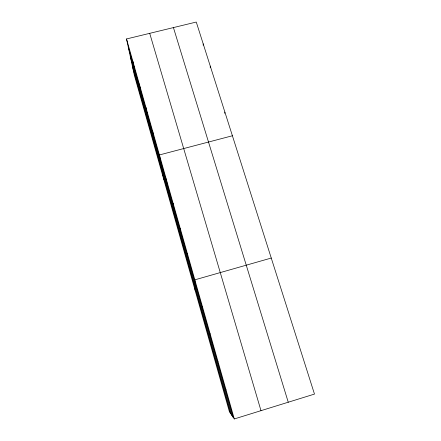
<?xml version="1.0" encoding="UTF-8"?>
<svg xmlns="http://www.w3.org/2000/svg" width="441" height="441" viewBox="0 0 441 441"><rect width="100%" height="100%" fill="white"/><g stroke="black" fill="none" stroke-linecap="round" stroke-linejoin="round"><path stroke-width="0.66" d="M203.185 45.203L203.213 43.885M210.225 67.506L210.285 66.156M202.221 308.027L202.38 306.445M224.734 113.365L224.877 112.086M209.718 334.482L210.092 333.644M234.287 418.95L314.483 394.089L196.273 22.05L126.517 38.957L134.351 75.268L229.436 411.839L234.287 418.95L126.517 38.957M271.259 258.051L194.834 279.837L195.043 290.112M232.401 135.762L159.416 154.945L163.76 179.371M217.374 361.51L217.981 361.444M225.202 389.127L226.04 389.872M173.429 27.585L288.254 402.22M149.714 33.334L260.989 410.67M128.254 46.994L233.201 417.351M130.393 56.917L231.867 415.4M132.46 66.514L230.588 413.531M132.835 61.216L134.422 68.774M139.273 83.933L140.718 90.989M145.85 107.113L147.14 113.651M152.564 130.779L153.694 136.776M166.207 178.892L167.001 183.743M173.137 203.334L173.76 207.59M180.22 228.3L180.656 231.927M187.447 253.79L187.695 256.767"/></g></svg>
